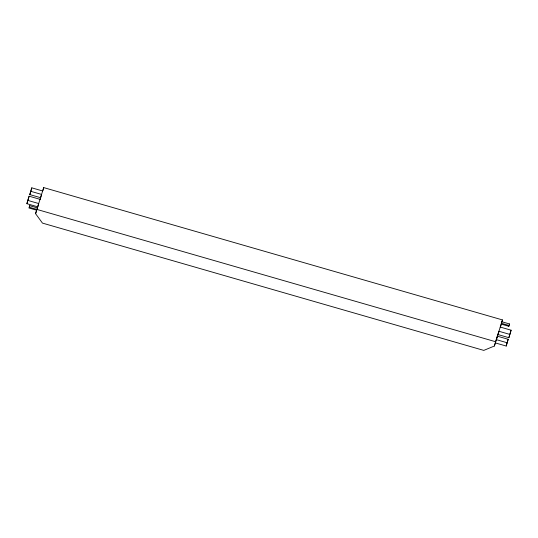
<?xml version="1.0" encoding="UTF-8"?>
<svg xmlns="http://www.w3.org/2000/svg" width="538" height="538" viewBox="0 0 538 538"><rect width="100%" height="100%" fill="white"/><g stroke="black" fill="none" stroke-linecap="round" stroke-linejoin="round"><path stroke-width="0.81" d="M27.788 200.392L38.669 203.532L37.774 206.834L26.9 203.694L27.788 200.392L29.133 196.195L40.007 199.329M29.133 196.195L26.9 203.694M30.693 191.293L41.567 194.426L40.68 197.728L29.805 194.595L30.693 191.293L31.789 187.843L42.67 190.983M31.076 190.486L31.789 187.843M37.297 207.87L29.698 205.684L28.991 208.018L36.591 210.21L43.712 187.601L502.465 319.928L501.88 322.087M29.476 206.491L29.698 205.684M495.592 342.141L494.355 346.028L483.783 350.399L42.455 223.102L35.602 213.707L36.766 209.376M42.932 190.486L43.712 187.601M494.355 346.028L502.465 319.928M496.789 338.14L497.32 336.163L508.195 339.296L506.211 346.042L495.33 342.908L496.224 339.606L507.099 342.746L508.195 339.296M508.82 326.297L509.035 325.49L501.436 323.298L501.221 324.111L508.82 326.297L509.526 323.963L501.927 321.771M509.304 324.777L509.526 323.963M506.211 346.042L507.099 342.746M509.762 334.394L498.887 331.253L497.993 334.555L508.867 337.696L511.1 330.197L500.226 327.057M511.1 330.197L508.867 337.696M29.805 194.595L30.901 191.145M35.602 213.707L36.84 209.82M37.337 208.26L37.835 206.706M40.061 199.706L40.558 198.152M496.836 338.254L498.82 332.027M500.306 327.366L501.302 324.253M29.207 207.204L495.525 341.704"/></g></svg>
